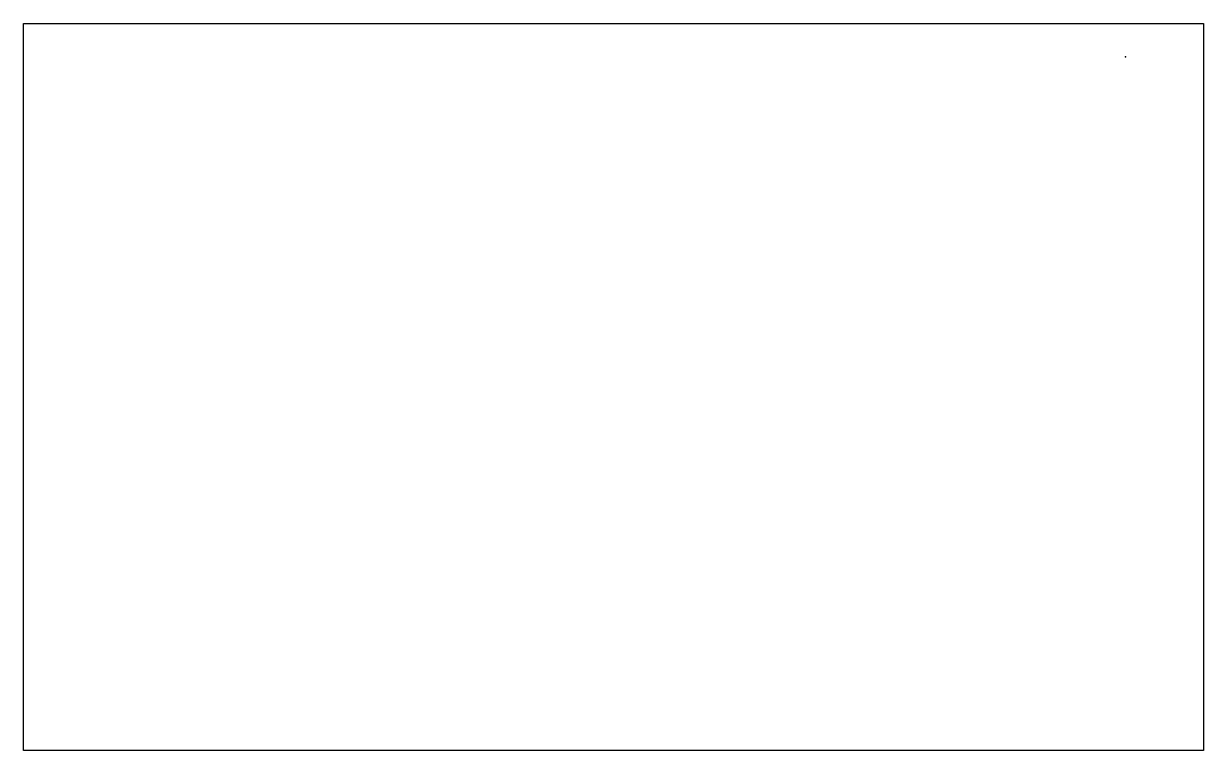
# Model space of a CAD drawing. Header units: millimetres. Extents: x -3 to 14.1, y -3.3 to 7.2.
import ezdxf

# ---------------------------------------------------------------- set-up
doc = ezdxf.new("R2010")
doc.units = ezdxf.units.MM
picture_1 = doc.add_image_def('image1.png', size_in_pixel=(1293, 796))

msp = doc.modelspace()

# ---------------------------------------------------------------- linework, layer by layer
msp.add_point((12.996, 6.745))

# ---------------------------------------------------------------- pictures from other files: only their frames are drawn
image = msp.add_image(picture_1, insert=(-3.036, -3.338), size_in_units=(17.167, 10.568), dxfattribs=dict(contrast=6, fade=24))

doc.saveas('drawing.dxf')
